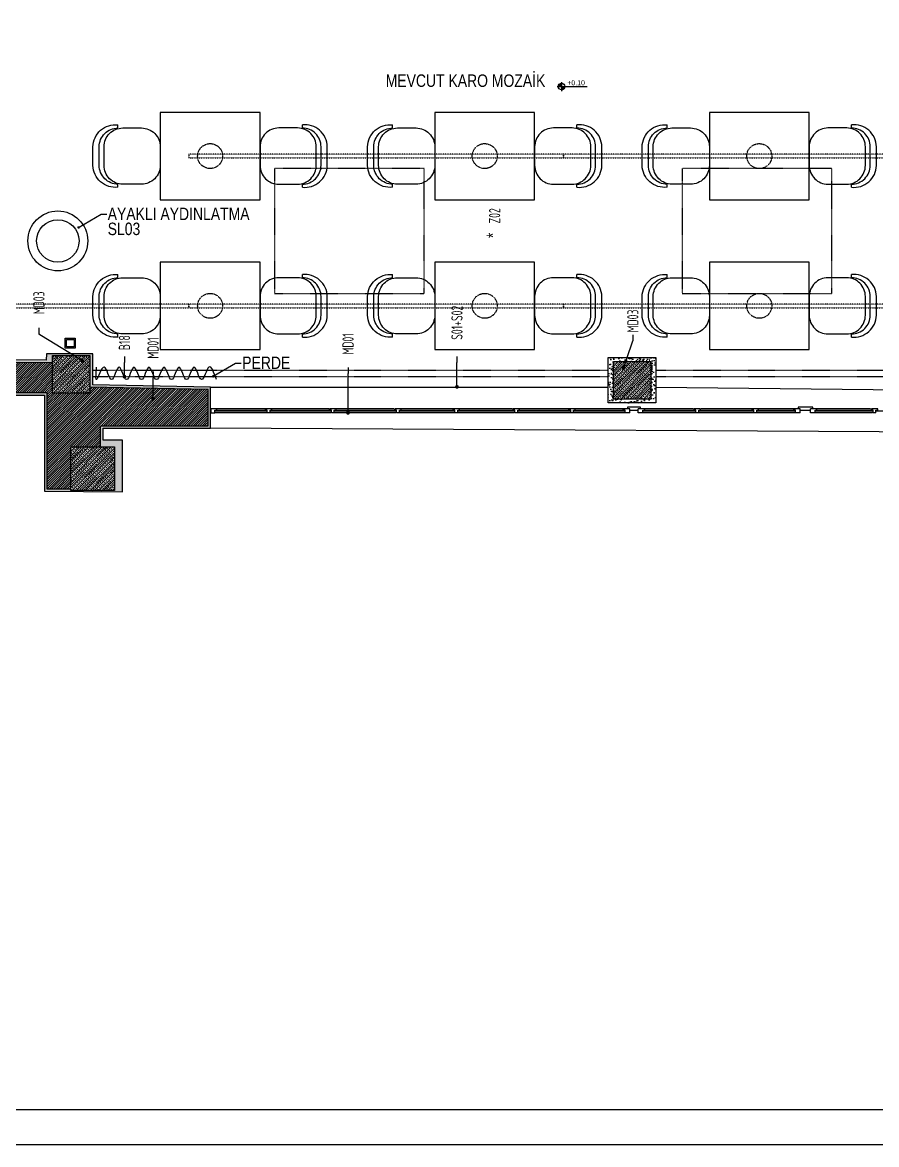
# Model space of a CAD drawing. Header units: millimetres. Extents: x 1322 to 4174, y 1889 to 3847.
# Drawn here: x 1697 to 2381, y 1889 to 2788 of the extents above; entities that cross this region are included whole.
import ezdxf
from ezdxf.enums import TextEntityAlignment as Align

# ---------------------------------------------------------------- set-up
doc = ezdxf.new("R2010")
doc.units = ezdxf.units.MM
doc.linetypes.add('DOT2', pattern=[0.125, 0, -0.125])
for name, color, linetype in [('elev3', 8, 'Continuous'), ('furn', 146, 'Continuous'), ('glass', 1, 'Continuous'), ('hatch', 137, 'Continuous'), ('hatch_conc', 223, 'Continuous'), ('level', 7, 'Continuous'), ('luminaire', 41, 'Continuous'), ('mat_metal', 122, 'Continuous'), ('mat_mortar', 145, 'Continuous'), ('str_conc', 6, 'Continuous'), ('text_material', 12, 'Continuous'), ('trace-up', 7, 'DOT2'), ('wall', 4, 'Continuous'), ('x_elec', 43, 'Continuous')]:
    doc.layers.add(name, color=color, linetype=linetype)
doc.styles.add('dim', font='simplex.shx', dxfattribs={"width": 0.7})
doc.styles.add('text2', font='arial.ttf', dxfattribs={"width": 0.8})
doc.styles.add('text3', font='geniso.shx', dxfattribs={"width": 0.7})
doc.dimstyles.new('1_100', dxfattribs={"dimtxt": 18, "dimasz": 6, "dimexe": 6, "dimexo": 0, "dimgap": 2, "dimtad": 0, "dimdec": 1, "dimrnd": 0.5, "dimzin": 11, "dimtxsty": 'dim', "dimblk": 'DOT', "dimcen": 3, "dimdle": 1.25, "dimclrt": 2, "dimadec": 0, "dimazin": 0, "dimtfac": 1.25, "dimtdec": 1, "dimtix": 1, "dimtofl": 0, "dimtmove": 1, "dimatfit": 3, "dimldrblk": 'DOT', "dimfxl": 20, "dimfxlon": 1, "dimtolj": 1, "dimtzin": 0, "dimarcsym": 0})
pattern_1 = [(50, (-1000534.459, -169022.946), (7.28738676, -0.63756342), [0.762, -8.382]), (355, (-1000534.459, -169022.946), (-1.409736857, 7.64227381), [0.6096, -6.705623367]), (100.4514447, (-1000533.8516, -169022.999), (5.877649884, 7.004710076), [0.64760035, -7.123609784]), (46.1842, (-1000534.459, -169020.914), (10.843161636, -1.68169312), [1.143, -12.573]), (96.6355576, (-1000533.555, -169021.054), (9.49616536, 9.89704498), [0.97140093, -10.68542433]), (351.1841512, (-1000534.459, -169020.914), (9.49616536, 9.89704498), [0.91439868, -10.05838928]), (21, (-1000533.443, -169021.422), (6.06457565, -4.090607927), [0.762, -8.382]), (326, (-1000533.443, -169021.422), (2.472081134, 7.367518645), [0.6096, -6.7056]), (71.451445, (-1000532.9375, -169021.763), (8.53665677, 3.276910755), [0.64760035, -7.123597504]), (37.5, (-1000534.459, -169022.946), (0.12354413, 3.382201555), [0, -6.62432, 0, -6.8072, 0, -6.731]), (7.5, (-1000534.459, -169022.946), (2.6727865, 4.007222993), [0, -3.88112, 0, -6.47192, 0, -2.5654]), (327.5, (-1000536.7246, -169022.946), (5.423623807, -0.22914976), [0, -2.54, 0, -7.9248, 0, -10.5156]), (317.5, (-1000537.7406, -169022.946), (5.925167255, 1.017059641), [0, -3.302, 0, -5.26288, 0, -7.4676])]
pattern_2 = [(45, (-1000534.459, -169022.946), (-1.796051224, 1.7960512246), []), (45, (-1000532.6628, -169022.946), (-1.796051224, 1.7960512246), [1.27, -0.635])]

# ---------------------------------------------------------------- blocks, each defined once
blk = doc.blocks.new('bartabure')
at = {"layer": 'furn'}
for p, q in [((-25, 33.87), (-22.5, 33.87)), ((22.5, 33.87), (25, 33.87))]:
    blk.add_line(p, q, dxfattribs=at)
for points in [[(-25, 33.87, -0.440849), (-7.5, 53.87), (7.5, 53.87, -0.440849), (25, 33.87)], [(-22.5, 33.87, -0.414214), (-7.5, 48.87), (7.5, 48.87, -0.414214), (22.5, 33.87)]]:
    blk.add_lwpolyline(points, format="xyb", dxfattribs=at)
blk.add_lwpolyline([(-7.5, 45), (7.5, 45, -0.414214), (22.5, 30), (22.5, 15, -0.414214), (7.5, 0), (-7.5, 0, -0.414214), (-22.5, 15), (-22.5, 30, -0.414214)], format="xyb", close=True, dxfattribs=at)
blk = doc.blocks.new('MASA')
at = {"layer": 'furn', "ltscale": 0.5}
blk.add_lwpolyline([(1002282.84, 171568.8), (1002362.84, 171568.8), (1002362.84, 171638.8), (1002282.84, 171638.8)], close=True, dxfattribs=at)
at = {"layer": 'furn', "rotation": 90}
blk.add_blockref('bartabure', (1002282.84, 171603.8), dxfattribs=at)
at = {"layer": 'furn', "xscale": -1, "rotation": 270}
blk.add_blockref('bartabure', (1002362.84, 171603.8), dxfattribs=at)
blk = doc.blocks.new('kot_pln')
h = blk.add_hatch()
h.set_pattern_fill('NET', color=256, scale=0.25, angle=45, style=0)
h.set_pattern_definition([(45, (-13.125, -13.125), (-0.561266, 0.561266), []), (135, (-13.125, -13.125), (-0.561266, -0.561266), [])])
h.paths.add_polyline_path([(0, 13.1), (-1.3, 13.1), (-2.9, 12.8), (-4.5, 12.3), (-6.4, 11.5), (-8, 10.4), (-9.4, 9.1), (-10.7, 7.6), (-11.6, 6.2), (-12.4, 4.2), (-13, 2), (-13.1, 0), (0, 0)])
h.paths.add_polyline_path([(12.8, -2.9), (13.1, -1.3), (13.1, 0), (0, 0), (0, -13.1), (2, -13), (4.2, -12.4), (6.2, -11.6), (7.6, -10.7), (9.1, -9.4), (10.4, -8), (11.5, -6.4), (12.3, -4.5)])
at = {"color": 0}
for p, q in [((-18.1, 0), (101.9, 0)), ((0, 18.1), (0, -18.1))]:
    blk.add_line(p, q, dxfattribs=at)
blk.add_circle((0, 0), 13.1, dxfattribs=at)
at = {"style": 'text2', "width": 0.8}
for tag, p in [('BITMISKOT', (22.6, 5)), ('KABAKOT', (22.6, -25))]:
    blk.add_attdef(tag, p, '', height=20, dxfattribs=at)
blk = doc.blocks.new('_Dot')
at = {"color": 0, "linetype": 'ByBlock', "lineweight": -2}
blk.add_line((-0.5, 0), (-1, 0), dxfattribs=at)
at = {"color": 0, "linetype": 'ByBlock', "const_width": 0.5}
blk.add_lwpolyline([(-0.25, 0, 1), (0.25, 0, 1)], format="xyb", close=True, dxfattribs=at)
blk = doc.blocks.new('*U20')
at = {"style": 'text2', "width": 0.8}
blk.add_text('*', height=20, dxfattribs=at).set_placement((-5, 0), align=Align.TOP_RIGHT)
at = {"style": 'text3', "width": 0.7}
blk.add_attdef('D01', text='', height=18, dxfattribs=at).set_placement((22, -12.5), align=Align.MIDDLE)
blk = doc.blocks.new('*U24')
at = {"color": 9}
blk.add_line((44, -12.5), (54, -12.5), dxfattribs=at)
at = {"style": 'text3', "width": 0.7}
blk.add_attdef('D01', text='', height=18, dxfattribs=at).set_placement((22, -12.5), align=Align.MIDDLE)
at = {"color": 9}
blk.add_leader([(116.9, -12.5), (59, -12.5), (54, -12.5)], dimstyle='1_100', override={"dimgap": 2, "dimtad": 0, "dimldrblk": 'Dot'}, dxfattribs=at)
blk = doc.blocks.new('*U21')
at = {"color": 9}
blk.add_line((44, -12.5), (54, -12.5), dxfattribs=at)
at = {"style": 'text3', "width": 0.7}
blk.add_attdef('D01', text='', height=18, dxfattribs=at).set_placement((22, -12.5), align=Align.MIDDLE)
at = {"color": 9}
blk.add_leader([(96.8, -82.2), (56.6, -16.8), (54, -12.5)], dimstyle='1_100', override={"dimgap": 2, "dimtad": 0, "dimldrblk": 'Dot'}, dxfattribs=at)
blk = doc.blocks.new('*U23')
at = {"color": 9}
blk.add_line((0, -12.5), (-10, -12.5), dxfattribs=at)
at = {"style": 'text3', "width": 0.7}
blk.add_attdef('D01', text='', height=18, dxfattribs=at).set_placement((22, -12.5), align=Align.MIDDLE)
at = {"color": 9}
blk.add_leader([(-48.8, -12.5), (-15, -12.5), (-10, -12.5)], dimstyle='1_100', override={"dimgap": 2, "dimtad": 0, "dimldrblk": 'Dot'}, dxfattribs=at)
blk = doc.blocks.new('*U39')
at = {"color": 9}
blk.add_line((44, -12.5), (54, -12.5), dxfattribs=at)
at = {"style": 'text3', "width": 0.7}
blk.add_attdef('D01', text='', height=18, dxfattribs=at).set_placement((22, -12.5), align=Align.MIDDLE)
at = {"color": 9}
blk.add_leader([(88, -12.5), (59, -12.5), (54, -12.5)], dimstyle='1_100', override={"dimgap": 2, "dimtad": 0, "dimldrblk": 'Dot'}, dxfattribs=at)
blk = doc.blocks.new('*U38')
at = {"color": 9}
blk.add_line((0, -12.5), (-10, -12.5), dxfattribs=at)
at = {"style": 'text3', "width": 0.7}
blk.add_attdef('D01', text='', height=18, dxfattribs=at).set_placement((22, -12.5), align=Align.MIDDLE)
at = {"color": 9}
blk.add_leader([(-32.5, -12.5), (-15, -12.5), (-10, -12.5)], dimstyle='1_100', override={"dimgap": 2, "dimtad": 0, "dimldrblk": 'Dot'}, dxfattribs=at)
blk = doc.blocks.new('*U28')
at = {"color": 9}
blk.add_line((0, -12.5), (-10, -12.5), dxfattribs=at)
at = {"style": 'text3', "width": 0.7}
blk.add_attdef('D01', text='', height=18, dxfattribs=at).set_placement((22, -12.5), align=Align.MIDDLE)
at = {"color": 9}
blk.add_leader([(-53.7, -27.6), (-14.7, -14.1), (-10, -12.5)], dimstyle='1_100', override={"dimgap": 2, "dimtad": 0, "dimldrblk": 'Dot'}, dxfattribs=at)

msp = doc.modelspace()

# ---------------------------------------------------------------- hatches: boundary and pattern name
at = {"layer": 'hatch', "ltscale": 0.5}
h = msp.add_hatch(dxfattribs=at)
h.set_pattern_fill('AR-CONC', color=256, scale=0.04, style=0)
h.set_pattern_definition(pattern_1)
h.paths.add_polyline_path([(1720.86, 2520.94), (1750.86, 2520.94), (1750.86, 2495.73), (1845.58, 2493.7), (1845.58, 2464.84), (1759.44, 2464.84), (1759.44, 2447.8), (1770.58, 2447.8), (1770.58, 2413.97), (1770.58, 2414), (1770.58, 2412.8), (1735.58, 2412.8), (1735.58, 2414.23), (1716.44, 2414.36), (1716.44, 2491.29), (1714.44, 2489.29), (1714.44, 2412.37), (1777.15, 2411.96), (1777.15, 2453.16), (1761.44, 2453.16), (1761.44, 2462.84), (1847.58, 2462.84), (1847.58, 2495.65), (1753.38, 2497.68), (1753.38, 2522.45), (1716.04, 2522.45), (1715.79, 2517.21), (1366.83, 2517.82), (1369.43, 2641.86), (1341.68, 2641.86), (1340.9, 2489.29), (1714.44, 2489.29), (1716.44, 2491.29), (1342.91, 2491.29), (1343.67, 2639.86), (1367.39, 2639.86), (1364.79, 2515.82), (1720.86, 2515.2)])
h = msp.add_hatch(dxfattribs=at)
h.set_pattern_fill('ANSI31', color=256, scale=0.4, style=0)
h.set_pattern_definition([(45, (-1000534.4589, -169022.946), (-0.8980256121, 0.8980256121), [])])
h.paths.add_polyline_path([(1720.86, 2515.2), (1364.79, 2515.82), (1367.39, 2639.86), (1343.67, 2639.86), (1342.91, 2491.29), (1716.44, 2491.29), (1716.44, 2414.36), (1735.58, 2414.23), (1735.58, 2447.8), (1759.44, 2447.8), (1759.44, 2464.84), (1845.58, 2464.84), (1845.58, 2493.7), (1750.86, 2495.73), (1750.86, 2490.94), (1720.86, 2490.94)])
h = msp.add_hatch(dxfattribs=at)
h.set_pattern_fill('AR-CONC', color=256, scale=0.04, style=0)
h.set_pattern_definition(pattern_1)
h.paths.add_polyline_path([(2166.18, 2519.33), (2166.18, 2483.12), (2204.26, 2483.12), (2204.26, 2519.33)])
h.paths.add_polyline_path([(2170.36, 2486.2), (2170.36, 2516.2), (2200.36, 2516.2), (2200.36, 2486.2)], flags=16)
at = {"layer": 'hatch_conc'}
h = msp.add_hatch(dxfattribs=at)
h.set_pattern_fill('ANSI33', color=256, scale=0.4, style=0)
h.set_pattern_definition(pattern_2)
h.paths.add_polyline_path([(1750.86, 2520.94), (1750.86, 2490.94), (1720.86, 2490.94), (1720.86, 2520.94)], flags=17)
h = msp.add_hatch(dxfattribs=at)
h.set_pattern_fill('ANSI33', color=256, scale=0.4, style=0)
h.set_pattern_definition(pattern_2)
h.paths.add_polyline_path([(2200.36, 2516.2), (2200.36, 2486.2), (2170.36, 2486.2), (2170.36, 2516.2)], flags=17)
h = msp.add_hatch(dxfattribs=at)
h.set_pattern_fill('ANSI33', color=256, scale=0.4, style=0)
h.set_pattern_definition(pattern_2)
h.paths.add_polyline_path([(1770.58, 2447.8), (1770.58, 2412.8), (1735.58, 2412.8), (1735.58, 2447.8)], flags=17)

# ---------------------------------------------------------------- linework, layer by layer
for points in [[(1403.94, 1888.84), (4173.94, 1888.84), (4173.94, 3847.42), (1403.94, 3847.42)], [(1459.9, 1916.81), (4145.96, 1916.81), (4145.96, 3819.44), (1459.9, 3819.44)]]:
    msp.add_lwpolyline(points, close=True)
at = {"layer": 'elev3', "ltscale": 0.5, "extrusion": (0, 0, -1)}
for points in [[(-1847.58, 2495.65), (-2166.18, 2495.65)], [(-1847.58, 2495.65), (-2166.18, 2495.65)], [(-2204.26, 2495.65), (-2527.81, 2492.34)], [(-2529.25, 2459.05), (-1847.58, 2462.84)], [(-2529.25, 2459.05), (-1847.58, 2462.84)]]:
    msp.add_lwpolyline(points, dxfattribs=at)
at = {"layer": 'elev3', "extrusion": (0, 0, -1)}
for points in [[(-1892.97, 2475.21), (-1851.28, 2475.21)], [(-1892.97, 2475.21), (-1851.28, 2475.21)], [(-1891.56, 2478.21), (-1852.79, 2478.21)], [(-1891.56, 2478.21), (-1852.79, 2478.21)], [(-1943.82, 2475.21), (-1895.69, 2475.21)], [(-1942.29, 2478.21), (-1897.07, 2478.21)], [(-1995.96, 2475.21), (-1947, 2475.21)], [(-1994.42, 2478.21), (-1948.33, 2478.21)], [(-2043.4, 2475.21), (-1999.14, 2475.21)], [(-2042, 2478.21), (-2000.46, 2478.21)], [(-2090.96, 2475.21), (-2046, 2475.21)], [(-2089.51, 2478.21), (-2047.32, 2478.21)], [(-2136.12, 2475.21), (-2094.03, 2475.21)], [(-2134.71, 2478.21), (-2095.36, 2478.21)], [(-2179.7, 2475.21), (-2138.71, 2475.21)], [(-2178.29, 2478.21), (-2140.04, 2478.21)], [(-2236.01, 2475.21), (-2194.3, 2475.21)], [(-2234.57, 2478.21), (-2195.63, 2478.21)], [(-2282.77, 2475.21), (-2239.04, 2475.21)], [(-2281.31, 2478.21), (-2240.54, 2478.21)], [(-2315.88, 2475.21), (-2285.52, 2475.21)], [(-2314.59, 2478.21), (-2286.93, 2478.21)], [(-2377.87, 2475.21), (-2332.31, 2475.21)], [(-2376.34, 2478.21), (-2333.63, 2478.21)]]:
    msp.add_lwpolyline(points, dxfattribs=at)
at = {"layer": 'elev3', "ltscale": 0.5}
for radius in [24, 17]:
    msp.add_circle((1725.2, 2612.86), radius, dxfattribs=at)
at = {"layer": 'furn', "ltscale": 0.5}
msp.add_spline([(1852.28, 2501.73), (1846.28, 2511.73), (1840.28, 2501.73), (1834.28, 2511.73), (1828.28, 2501.73), (1822.28, 2511.73), (1816.28, 2501.73), (1810.28, 2511.73), (1804.28, 2501.73), (1798.28, 2511.73), (1792.28, 2501.73), (1786.28, 2511.73), (1780.28, 2501.73), (1774.28, 2511.73), (1768.28, 2501.73), (1762.28, 2511.73), (1756.28, 2501.73), (1756.28, 2511.73)], degree=3, dxfattribs=at)
at = {"layer": 'glass', "extrusion": (0, 0, -1)}
for points in [[(-1850.99, 2476.71), (-1892.97, 2476.71)], [(-1850.99, 2476.71), (-1892.97, 2476.71)], [(-1852.53, 2477.21), (-1891.56, 2477.21)], [(-1852.53, 2477.21), (-1891.56, 2477.21)], [(-1895.27, 2476.71), (-1944.41, 2476.71)], [(-1896.69, 2477.21), (-1943, 2477.21)], [(-1946.71, 2476.71), (-1996.54, 2476.71)], [(-1948.13, 2477.21), (-1995.14, 2477.21)], [(-1998.85, 2476.71), (-2043.4, 2476.71)], [(-2000.27, 2477.21), (-2042, 2477.21)], [(-2045.7, 2476.71), (-2091.44, 2476.71)], [(-2047.13, 2477.21), (-2090.03, 2477.21)], [(-2093.74, 2476.71), (-2136.12, 2476.71)], [(-2095.16, 2477.21), (-2134.71, 2477.21)], [(-2138.42, 2476.71), (-2179.7, 2476.71)], [(-2139.84, 2477.21), (-2178.29, 2477.21)], [(-2194.01, 2476.71), (-2236.44, 2476.71)], [(-2195.43, 2477.21), (-2235.03, 2477.21)], [(-2238.74, 2476.71), (-2282.98, 2476.71)], [(-2240.17, 2477.21), (-2281.57, 2477.21)], [(-2285.28, 2476.71), (-2316.35, 2476.71)], [(-2286.7, 2477.21), (-2314.94, 2477.21)], [(-2332.01, 2476.71), (-2378.43, 2476.71)], [(-2333.44, 2477.21), (-2377.03, 2477.21)], [(-2380.73, 2476.71), (-2428.67, 2476.71)]]:
    msp.add_lwpolyline(points, dxfattribs=at)
at = {"layer": 'luminaire', "linetype": 'DOT2'}
for points in [[(1830.24, 2679.35), (2130.24, 2679.35), (2130.24, 2682.35), (1830.24, 2682.35)], [(2130.24, 2679.35), (2430.24, 2679.35), (2430.24, 2682.35), (2130.24, 2682.35)], [(1830.24, 2562.27), (1630.24, 2562.27), (1630.24, 2559.27), (1830.24, 2559.27)], [(1830.24, 2559.27), (2130.24, 2559.27), (2130.24, 2562.27), (1830.24, 2562.27)], [(2130.24, 2559.27), (2430.24, 2559.27), (2430.24, 2562.27), (2130.24, 2562.27)]]:
    msp.add_lwpolyline(points, close=True, dxfattribs=at)
at = {"layer": 'luminaire', "linetype": 'DOT2', "ltscale": 0.5}
for centre in [(1847.25, 2680.85), (2067.25, 2680.85), (2287.25, 2680.85), (1847.25, 2560.85), (2067.25, 2560.85), (2287.25, 2560.85)]:
    msp.add_circle(centre, 10, dxfattribs=at)
at = {"layer": 'mat_metal', "extrusion": (0, 0, -1)}
for points in [[(-1847.76, 2475.21), (-1850.99, 2475.21), (-1850.99, 2477.21), (-1852.53, 2477.21), (-1852.53, 2478.21), (-1847.76, 2478.21), (-1847.76, 2475.21)], [(-1847.76, 2475.21), (-1850.99, 2475.21), (-1850.99, 2477.21), (-1852.53, 2477.21), (-1852.53, 2478.21), (-1847.76, 2478.21), (-1847.76, 2475.21)], [(-1895.27, 2475.21), (-1895.27, 2475.21), (-1895.27, 2477.21), (-1896.69, 2477.21), (-1896.69, 2478.21), (-1891.56, 2478.21)], [(-1895.27, 2475.21), (-1892.97, 2475.21), (-1892.97, 2477.21), (-1891.56, 2477.21), (-1891.56, 2478.21)], [(-1946.71, 2475.21), (-1946.71, 2475.21), (-1946.71, 2477.21), (-1948.13, 2477.21), (-1948.13, 2478.21), (-1943, 2478.21)], [(-1946.71, 2475.21), (-1944.41, 2475.21), (-1944.41, 2477.21), (-1943, 2477.21), (-1943, 2478.21)], [(-1998.85, 2475.21), (-1998.85, 2475.21), (-1998.85, 2477.21), (-2000.27, 2477.21), (-2000.27, 2478.21), (-1995.14, 2478.21)], [(-1998.85, 2475.21), (-1996.54, 2475.21), (-1996.54, 2477.21), (-1995.14, 2477.21), (-1995.14, 2478.21)], [(-2045.7, 2475.21), (-2045.7, 2475.21), (-2045.7, 2477.21), (-2047.13, 2477.21), (-2047.13, 2478.21), (-2042, 2478.21)], [(-2045.7, 2475.21), (-2043.4, 2475.21), (-2043.4, 2477.21), (-2042, 2477.21), (-2042, 2478.21)], [(-2093.74, 2475.21), (-2093.74, 2475.21), (-2093.74, 2477.21), (-2095.16, 2477.21), (-2095.16, 2478.21), (-2090.03, 2478.21)], [(-2093.74, 2475.21), (-2091.44, 2475.21), (-2091.44, 2477.21), (-2090.03, 2477.21), (-2090.03, 2478.21)], [(-2138.42, 2475.21), (-2138.42, 2475.21), (-2138.42, 2477.21), (-2139.84, 2477.21), (-2139.84, 2478.21), (-2134.71, 2478.21)], [(-2138.42, 2475.21), (-2136.12, 2475.21), (-2136.12, 2477.21), (-2134.71, 2477.21), (-2134.71, 2478.21)], [(-2183.42, 2475.21), (-2183.42, 2475.21), (-2183.42, 2477.21), (-2183.42, 2477.21), (-2183.42, 2478.21), (-2178.29, 2478.21)], [(-2183.42, 2475.21), (-2179.7, 2475.21), (-2179.7, 2477.21), (-2178.29, 2477.21), (-2178.29, 2478.21)], [(-2192.14, 2478.21), (-2192.14, 2479.72), (-2181.68, 2479.72), (-2181.68, 2478.21)], [(-2183.42, 2477.35), (-2190.3, 2477.35)], [(-2194.01, 2475.21), (-2194.01, 2475.21), (-2194.01, 2477.21), (-2195.43, 2477.21), (-2195.43, 2478.21), (-2190.3, 2478.21)], [(-2194.01, 2475.21), (-2190.3, 2475.21), (-2190.3, 2477.21), (-2190.3, 2477.21), (-2190.3, 2478.21)], [(-2238.74, 2475.21), (-2238.74, 2475.21), (-2238.74, 2477.21), (-2240.17, 2477.21), (-2240.17, 2478.21), (-2235.03, 2478.21)], [(-2238.74, 2475.21), (-2236.44, 2475.21), (-2236.44, 2477.21), (-2235.03, 2477.21), (-2235.03, 2478.21)], [(-2285.28, 2475.21), (-2285.28, 2475.21), (-2285.28, 2477.21), (-2286.7, 2477.21), (-2286.7, 2478.21), (-2281.57, 2478.21)], [(-2285.28, 2475.21), (-2282.98, 2475.21), (-2282.98, 2477.21), (-2281.57, 2477.21), (-2281.57, 2478.21)], [(-2320.07, 2475.21), (-2320.07, 2475.21), (-2320.07, 2477.21), (-2320.07, 2477.21), (-2320.07, 2478.21), (-2314.94, 2478.21)], [(-2320.07, 2475.21), (-2316.35, 2475.21), (-2316.35, 2477.21), (-2314.94, 2477.21), (-2314.94, 2478.21)], [(-2330.14, 2478.21), (-2330.14, 2479.72), (-2318.33, 2479.72), (-2318.33, 2478.21)], [(-2320.07, 2477.35), (-2328.31, 2477.35)], [(-2332.01, 2475.21), (-2332.01, 2475.21), (-2332.01, 2477.21), (-2333.44, 2477.21), (-2333.44, 2478.21), (-2328.31, 2478.21)], [(-2332.01, 2475.21), (-2328.31, 2475.21), (-2328.31, 2477.21), (-2328.31, 2477.21), (-2328.31, 2478.21)], [(-2380.73, 2475.21), (-2380.73, 2475.21), (-2380.73, 2477.21), (-2382.16, 2477.21), (-2382.16, 2478.21), (-2377.03, 2478.21)], [(-2380.73, 2475.21), (-2378.43, 2475.21), (-2378.43, 2477.21), (-2377.03, 2477.21), (-2377.03, 2478.21)]]:
    msp.add_lwpolyline(points, dxfattribs=at)
at = {"layer": 'mat_mortar', "extrusion": (0, 0, -1)}
for p, q in [((2166.18, 2519.33), (2204.26, 2519.33)), ((2166.18, 2483.12), (2166.18, 2519.33)), ((2166.18, 2519.33), (2204.26, 2519.33)), ((2166.18, 2483.12), (2166.18, 2519.33)), ((2204.26, 2519.33), (2204.26, 2483.12)), ((2204.26, 2519.33), (2204.26, 2483.12)), ((2204.26, 2483.12), (2166.18, 2483.12)), ((2204.26, 2483.12), (2166.18, 2483.12))]:
    msp.add_line(p, q, dxfattribs=at)
at = {"layer": 'mat_mortar'}
msp.add_lwpolyline([(1777.15, 2411.96), (1777.15, 2453.16), (1761.44, 2453.16), (1761.44, 2462.84), (1847.58, 2462.84), (1847.58, 2495.65), (1753.38, 2497.68), (1753.38, 2522.45), (1716.04, 2522.45), (1715.79, 2517.21), (1366.83, 2517.82), (1369.43, 2641.86), (1341.68, 2641.86), (1340.9, 2489.29), (1714.44, 2489.29), (1714.44, 2412.37)], close=True, dxfattribs=at)
at = {"layer": 'str_conc'}
for points in [[(1750.86, 2520.94), (1750.86, 2490.94), (1720.86, 2490.94), (1720.86, 2520.94)], [(2200.36, 2516.2), (2200.36, 2486.2), (2170.36, 2486.2), (2170.36, 2516.2)], [(1770.58, 2447.8), (1770.58, 2412.8), (1735.58, 2412.8), (1735.58, 2447.8)]]:
    msp.add_lwpolyline(points, close=True, dxfattribs=at)
at = {"layer": 'trace-up', "ltscale": 0.5}
for points in [[(1898.86, 2570.85), (2018.86, 2570.85), (2018.86, 2670.85), (1898.86, 2670.85)], [(2225.37, 2570.85), (2345.37, 2570.85), (2345.37, 2670.85), (2225.37, 2670.85)]]:
    msp.add_lwpolyline(points, close=True, dxfattribs=at)
for points in [[(1753.38, 2509.23), (2166.18, 2509.23)], [(2204.26, 2509.23), (2576.44, 2509.23)], [(1753.38, 2504.23), (2166.18, 2504.23)], [(2204.26, 2504.23), (2576.44, 2504.23)]]:
    msp.add_lwpolyline(points, dxfattribs=at)
for centre in [(1847.25, 2680.85), (2067.25, 2680.85), (2287.25, 2680.85), (1847.25, 2560.85), (2067.25, 2560.85), (2287.25, 2560.85)]:
    msp.add_circle(centre, 10, dxfattribs=at)
at = {"layer": 'wall'}
for points in [[(1720.86, 2515.2), (1364.79, 2515.82), (1367.39, 2639.86), (1343.67, 2639.86), (1342.91, 2491.29), (1716.44, 2491.29), (1716.44, 2414.36), (1735.58, 2414.23)], [(1759.44, 2447.8), (1759.44, 2464.84), (1845.58, 2464.84), (1845.58, 2493.7), (1750.86, 2495.73)]]:
    msp.add_lwpolyline(points, dxfattribs=at)
at = {"layer": 'x_elec'}
for points in [[(1731.22, 2526.97), (1731.22, 2534.97), (1739.22, 2534.97), (1739.22, 2526.97)], [(1732.22, 2527.97), (1732.22, 2533.97), (1738.22, 2533.97), (1738.22, 2527.97)]]:
    msp.add_lwpolyline(points, close=True, dxfattribs=at)

# ---------------------------------------------------------------- block references
at = {"layer": 'furn'}
for p in [(-1000475.59, -168922.95), (-1000255.59, -168922.95), (-1000035.59, -168922.95), (-1000475.59, -169042.95), (-1000255.59, -169042.95), (-1000035.59, -169042.95)]:
    msp.add_blockref('MASA', p, dxfattribs=at)
at = {"layer": 'level'}
ref = msp.add_blockref('kot_pln', (2128.88, 2736.55), dxfattribs=dict(at, xscale=0.2000000000007276, yscale=0.2000000000007276, zscale=0.2000000000007276))
ref.add_attrib('BITMISKOT', '+0.10', (2133.41, 2737.55), dxfattribs={"layer": '0', "height": 4, "style": 'text2', "width": 0.8})
at = {"layer": 'text_material', "xscale": 0.5, "yscale": 0.5, "zscale": 0.5, "rotation": 90}
for name, p, values in [('*U20', (2068.94, 2621.98), {'D01': 'Z02'}), ('*U38', (1772.3, 2520.35), {'D01': 'B18'})]:
    msp.add_blockref(name, p, dxfattribs=at).add_auto_attribs(values)
at = {"layer": 'text_material'}
ref = msp.add_blockref('*U21', (1703.79, 2565.12), dxfattribs=dict(at, xscale=-0.5, yscale=0.5, zscale=0.5, rotation=90))
ref.add_attrib('D01', 'MD03', dxfattribs={"layer": '0', "height": 9, "rotation": 90, "style": 'text3', "width": 0.7}).set_placement((1710.04, 2554.12), align=Align.MIDDLE_LEFT)
ref = msp.add_blockref('*U23', (2038.78, 2520.34), dxfattribs=dict(at, xscale=0.5, yscale=0.5, zscale=0.5, rotation=90))
ref.add_attrib('D01', 'S01+S02', dxfattribs={"layer": '0', "height": 9, "rotation": 90, "style": 'text3', "width": 0.7}).set_placement((2045.03, 2560.95), align=Align.MIDDLE_RIGHT)
ref = msp.add_blockref('*U28', (2192.19, 2537.73), dxfattribs=dict(at, xscale=-0.5, yscale=0.5, zscale=0.5, rotation=270))
ref.add_attrib('D01', 'MD03', dxfattribs={"layer": '0', "height": 9, "rotation": 90, "style": 'text3', "width": 0.7}).set_placement((2185.94, 2548.73), align=Align.MIDDLE)
ref = msp.add_blockref('*U24', (1951.49, 2533.55), dxfattribs=dict(at, xscale=-0.5, yscale=0.5, zscale=0.5, rotation=90))
ref.add_attrib('D01', 'MD01', dxfattribs={"layer": '0', "height": 9, "rotation": 90, "style": 'text3', "width": 0.7}).set_placement((1957.74, 2538.93), align=Align.MIDDLE_RIGHT)
ref = msp.add_blockref('*U39', (1795.29, 2530.29), dxfattribs=dict(at, xscale=-0.5, yscale=0.5, zscale=0.5, rotation=90))
ref.add_attrib('D01', 'MD01', dxfattribs={"layer": '0', "height": 9, "rotation": 90, "style": 'text3', "width": 0.7}).set_placement((1801.54, 2535.67), align=Align.MIDDLE_RIGHT)

# ---------------------------------------------------------------- texts
at = {"layer": 'text_material', "style": 'text2', "width": 0.8}
for s, p in [('MEVCUT KARO MOZAİK', (1987.91, 2736.28)), ('AYAKLI AYDINLATMA', (1765.18, 2629.54)), ('SL03', (1765.18, 2617.54)), ('PERDE', (1872.98, 2510.25))]:
    msp.add_text(s, height=10, dxfattribs=at).set_placement(p)

# ---------------------------------------------------------------- leaders
at = {"layer": 'text_material', "color": 9}
for points in [[(1741.85, 2623.68), (1759.84, 2634.22), (1764.41, 2634.22)], [(1849.65, 2504.39), (1867.65, 2514.93), (1872.21, 2514.93)]]:
    msp.add_leader(points, dimstyle='1_100', override={"dimasz": 2, "dimldrblk": 'Dot'}, dxfattribs=at)

doc.saveas('drawing.dxf')
